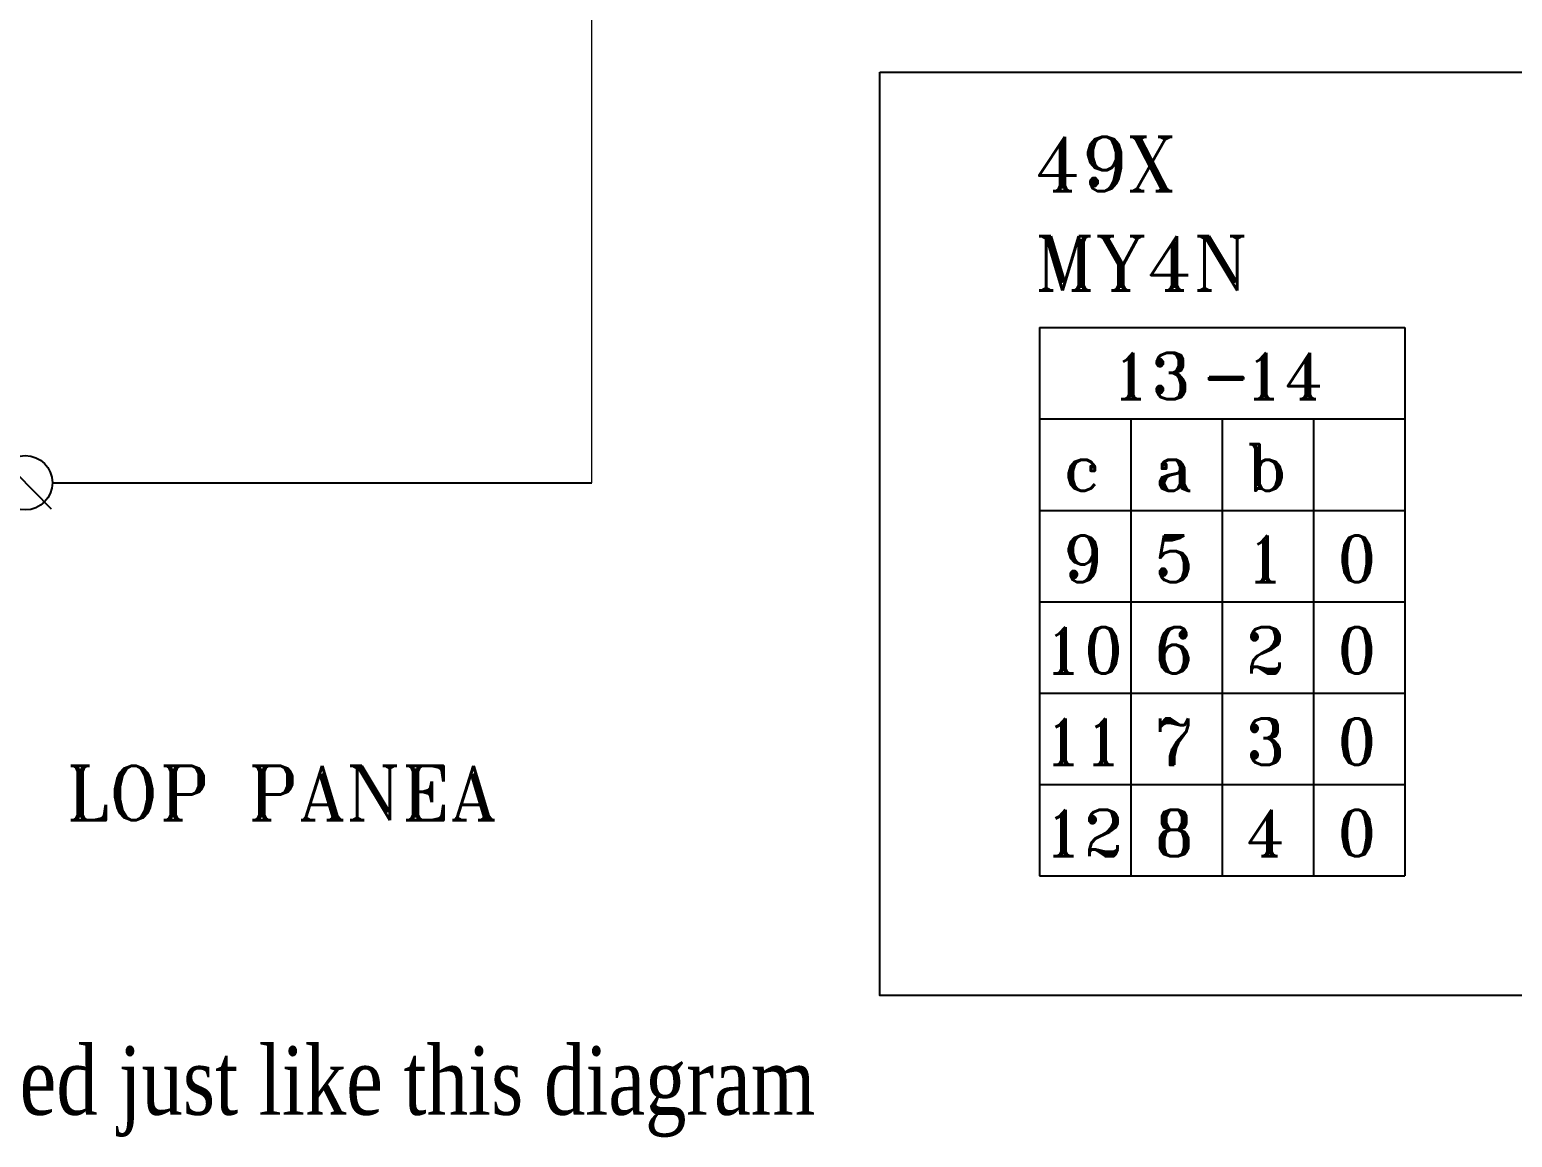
# Model space of a CAD drawing. Header units: millimetres. Extents: x 107 to 2900, y 85 to 3996.
# Drawn here: x 2439.5 to 2544.7, y 2045.9 to 2124.4 of the extents above; entities that cross this region are included whole.
import ezdxf

# ---------------------------------------------------------------- set-up
doc = ezdxf.new("R2010")
doc.units = ezdxf.units.MM
doc.layers.add('70', color=7, linetype='Continuous')
doc.styles.add('SS', font='batang.ttc', dxfattribs={"width": 0.8})
doc.styles.add('STYLE2', font='romant.shx')

msp = doc.modelspace()

# ---------------------------------------------------------------- linework, layer by layer
for p, q in [((2511.164, 2103.297), (2537.084, 2103.297)), ((2511.164, 2103.297), (2511.164, 2064.417)), ((2537.084, 2103.297), (2537.084, 2064.417)), ((2511.164, 2096.817), (2537.084, 2096.817)), ((2517.644, 2096.817), (2517.644, 2064.417)), ((2524.124, 2096.817), (2524.124, 2064.417)), ((2530.604, 2096.817), (2530.604, 2064.417)), ((2441.153, 2092.294), (2479.415, 2092.294)), ((2511.164, 2090.337), (2537.084, 2090.337)), ((2511.164, 2083.857), (2537.084, 2083.857)), ((2511.164, 2077.377), (2537.084, 2077.377)), ((2511.164, 2070.897), (2537.084, 2070.897)), ((2511.164, 2064.417), (2537.084, 2064.417))]:
    msp.add_line(p, q)
at = {"color": 0}
msp.add_line((2441.082, 2090.418), (2437.375, 2094.171), dxfattribs=at)
at = {"color": 3}
msp.add_lwpolyline([(2499.842, 2121.398), (2713.035, 2121.398), (2713.035, 2055.947), (2499.842, 2055.947)], close=True, dxfattribs=at)
at = {"color": 0}
msp.add_circle((2439.228, 2092.294), 1.924, dxfattribs=at)
at = {"layer": '70', "lineweight": 15}
msp.add_line((2479.415, 2092.294), (2479.406, 2158.956), dxfattribs=at)

# ---------------------------------------------------------------- texts
at = {"style": 'STYLE2'}
for s, p in [('49X', (2510.821, 2112.981)), ('MY4N', (2510.821, 2105.923)), ('LOP PANEA', (2442.128, 2068.366))]:
    msp.add_text(s, height=3.8532, dxfattribs=at).set_placement(p)
at = {"color": 0, "style": 'STYLE2'}
for s, height, p in [('13', 3.2947, (2516.243, 2098.212)), ('14', 3.2947, (2525.677, 2098.212)), ('-', 3.295, (2522.633, 2098.212)), ('b', 3.295, (2525.778, 2091.732)), ('c', 3.295, (2512.818, 2091.732)), ('a', 3.295, (2519.298, 2091.732)), ('9', 3.295, (2512.818, 2085.252)), ('5', 3.295, (2519.298, 2085.252)), ('1', 3.295, (2525.778, 2085.252)), ('0', 3.295, (2532.258, 2085.252)), ('10', 3.2947, (2511.462, 2078.772)), ('6', 3.295, (2519.298, 2078.772)), ('2', 3.295, (2525.778, 2078.772)), ('0', 3.295, (2532.258, 2078.772)), ('11', 3.2947, (2511.462, 2072.292)), ('7', 3.295, (2519.298, 2072.292)), ('3', 3.295, (2525.778, 2072.292)), ('0', 3.295, (2532.258, 2072.292)), ('12', 3.2947, (2511.462, 2065.812)), ('8', 3.295, (2519.298, 2065.812)), ('4', 3.295, (2525.778, 2065.812)), ('0', 3.295, (2532.258, 2065.812))]:
    msp.add_text(s, height=height, dxfattribs=at).set_placement(p)
at = {"color": 0, "style": 'SS', "width": 0.8}
msp.add_text('2.The installing position for DSP is strongly required just like this diagram', height=4.86, dxfattribs=at).set_placement((2319.423, 2047.484))

doc.saveas('drawing.dxf')
